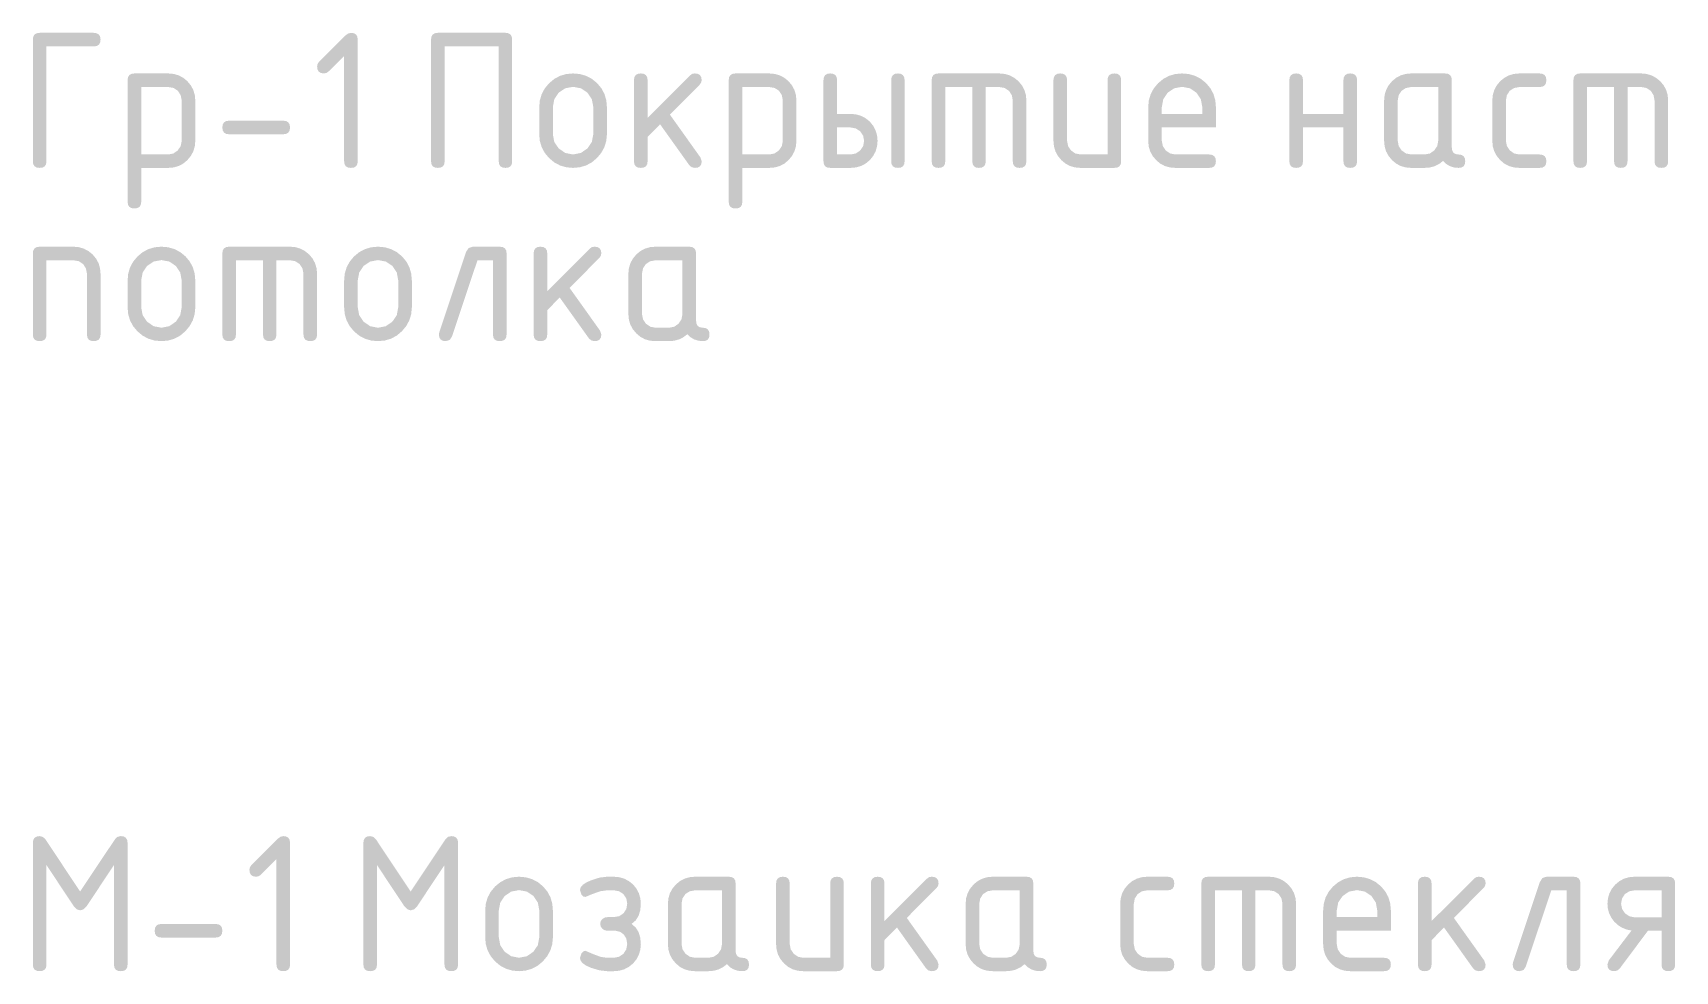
# Model space of a CAD drawing. Header units: millimetres. Extents: x 0 to 1189, y 0 to 841.
# Drawn here: x 1006.08 to 1042.85, y 750.13 to 771.16 of the extents above; entities that cross this region are included whole.
import ezdxf

# ---------------------------------------------------------------- set-up
doc = ezdxf.new("R2010")
doc.units = ezdxf.units.MM

msp = doc.modelspace()

# ---------------------------------------------------------------- hatches: boundary and pattern name
h = msp.add_hatch(color=7)
h.dxf.hatch_style = 2
h.paths.add_polyline_path([(1006.387432, 770.850199), (1006.387432, 768.276575), (1006.377924, 768.210386), (1006.349398, 768.164196), (1006.301856, 768.137126), (1006.235297, 768.128298), (1006.168419, 768.137126), (1006.120713, 768.164196), (1006.092127, 768.210386), (1006.08261, 768.276575), (1006.08261, 771.002886), (1006.092127, 771.069445), (1006.120713, 771.116988), (1006.168419, 771.145513), (1006.235297, 771.155021), (1007.445766, 771.155021), (1007.512644, 771.145513), (1007.56035, 771.116988), (1007.588935, 771.069445), (1007.598452, 771.002886), (1007.588935, 770.936008), (1007.56035, 770.888302), (1007.512644, 770.859716), (1007.445766, 770.850199)])
h = msp.add_hatch(color=7)
h.dxf.hatch_style = 2
h.paths.add_polyline_path([(1013.052999, 770.638533), (1012.705733, 770.291267), (1012.657571, 770.257161), (1012.5999, 770.244965), (1012.533022, 770.254473), (1012.485316, 770.282999), (1012.45673, 770.330541), (1012.447213, 770.3971), (1012.457273, 770.454978), (1012.489657, 770.502934), (1013.082213, 771.096041), (1013.143674, 771.139794), (1013.205134, 771.155021), (1013.271694, 771.145513), (1013.319236, 771.116988), (1013.347761, 771.069445), (1013.35727, 771.002886), (1013.35727, 768.276575), (1013.347761, 768.210386), (1013.319236, 768.164196), (1013.271694, 768.137126), (1013.205134, 768.128298), (1013.138575, 768.137126), (1013.091033, 768.164196), (1013.062507, 768.210386), (1013.052999, 768.276575)])
h = msp.add_hatch(color=7)
h.dxf.hatch_style = 2
h.paths.add_polyline_path([(1015.151245, 771.155021), (1016.666536, 771.155021), (1016.730865, 771.145513), (1016.777261, 771.116988), (1016.805365, 771.069445), (1016.814813, 771.002886), (1016.814813, 768.276575), (1016.805365, 768.210386), (1016.777261, 768.164196), (1016.730865, 768.137126), (1016.666536, 768.128298), (1016.599977, 768.137126), (1016.552435, 768.164196), (1016.523909, 768.210386), (1016.514401, 768.276575), (1016.514401, 770.850199), (1015.303381, 770.850199), (1015.303381, 768.276575), (1015.293872, 768.210386), (1015.265347, 768.164196), (1015.217805, 768.137126), (1015.151245, 768.128298), (1015.084367, 768.137126), (1015.036661, 768.164196), (1015.008076, 768.210386), (1014.998559, 768.276575), (1014.998559, 771.002886), (1015.008076, 771.069445), (1015.036661, 771.116988), (1015.084367, 771.145513)])
h = msp.add_hatch(color=7)
h.paths.add_polyline_path([(1008.204145, 770.096688), (1008.213662, 770.161017), (1008.242247, 770.207413), (1008.289953, 770.235517), (1008.356831, 770.244965), (1009.114201, 770.244965), (1009.236614, 770.23388), (1009.34895, 770.200937), (1009.450847, 770.146599), (1009.541944, 770.071332), (1009.61976, 769.977694), (1009.675407, 769.874548), (1009.708833, 769.761894), (1009.719987, 769.639731), (1009.719987, 768.733533), (1009.708833, 768.61137), (1009.675407, 768.498715), (1009.61976, 768.395569), (1009.541944, 768.301931), (1009.450847, 768.224804), (1009.34895, 768.170673), (1009.236614, 768.138763), (1009.114201, 768.128298), (1008.508967, 768.128298), (1008.508967, 767.366519), (1008.499458, 767.30219), (1008.470933, 767.255793), (1008.423391, 767.22769), (1008.356831, 767.218242), (1008.289953, 767.22769), (1008.242247, 767.255793), (1008.213662, 767.30219), (1008.204145, 767.366519)])
h.paths.add_polyline_path([(1008.508967, 769.940143), (1008.508967, 768.428711), (1009.114201, 768.428711), (1009.22975, 768.451035), (1009.325868, 768.518008), (1009.39284, 768.616262), (1009.415165, 768.733533), (1009.415165, 769.639731), (1009.393392, 769.757002), (1009.330277, 769.855256), (1009.231954, 769.920024), (1009.114201, 769.940143)])
h = msp.add_hatch(color=7)
h.paths.add_polyline_path([(1017.420801, 768.88181), (1017.420801, 769.487044), (1017.4344, 769.63955), (1017.47544, 769.779808), (1017.544281, 769.908181), (1017.641287, 770.02503), (1017.757817, 770.121717), (1017.886026, 770.190395), (1018.026224, 770.231374), (1018.178722, 770.244965), (1018.331219, 770.231434), (1018.471417, 770.190877), (1018.599626, 770.123345), (1018.716157, 770.028889), (1018.813162, 769.912289), (1018.882003, 769.783598), (1018.923043, 769.642091), (1018.936643, 769.487044), (1018.936643, 768.88181), (1018.922363, 768.731853), (1018.879867, 768.592904), (1018.809674, 768.465013), (1018.712298, 768.348233), (1018.597378, 768.251547), (1018.469281, 768.182869), (1018.329298, 768.141889), (1018.178722, 768.128298), (1018.026224, 768.141889), (1017.886026, 768.182869), (1017.757817, 768.251547), (1017.641287, 768.348233), (1017.544281, 768.465013), (1017.47544, 768.592904), (1017.4344, 768.731853)])
h.paths.add_polyline_path([(1018.631821, 768.886219), (1018.631821, 769.491454), (1018.599506, 769.665018), (1018.500631, 769.813363), (1018.353732, 769.912238), (1018.178722, 769.944553), (1018.003711, 769.912238), (1017.856812, 769.813363), (1017.757938, 769.665018), (1017.725623, 769.491454), (1017.725623, 768.886219), (1017.757938, 768.709348), (1017.856812, 768.56431), (1018.003711, 768.463231), (1018.178722, 768.428711), (1018.353732, 768.463231), (1018.500631, 768.56431), (1018.599506, 768.710795)])
h = msp.add_hatch(color=7)
h.dxf.hatch_style = 2
h.paths.add_polyline_path([(1019.847157, 769.250021), (1020.799657, 770.202521), (1020.846166, 770.234905), (1020.90549, 770.244965), (1020.972368, 770.235517), (1021.020074, 770.207413), (1021.04866, 770.161017), (1021.058177, 770.096688), (1021.045912, 770.039017), (1021.011324, 769.990855), (1020.346558, 769.322231), (1021.028411, 768.365321), (1021.058177, 768.276575), (1021.04866, 768.210386), (1021.020074, 768.164196), (1020.972368, 768.137126), (1020.90549, 768.128298), (1020.832592, 768.144077), (1020.778711, 768.191688), (1020.126623, 769.106154), (1019.847157, 768.82283), (1019.847157, 768.276575), (1019.837649, 768.210386), (1019.809123, 768.164196), (1019.761581, 768.137126), (1019.695022, 768.128298), (1019.628144, 768.137126), (1019.580438, 768.164196), (1019.551852, 768.210386), (1019.542335, 768.276575), (1019.542335, 770.096688), (1019.551852, 770.161017), (1019.580438, 770.207413), (1019.628144, 770.235517), (1019.695022, 770.244965), (1019.761581, 770.235517), (1019.809123, 770.207413), (1019.837649, 770.161017), (1019.847157, 770.096688)])
h = msp.add_hatch(color=7)
h.paths.add_polyline_path([(1021.663869, 770.096688), (1021.673386, 770.161017), (1021.701972, 770.207413), (1021.749678, 770.235517), (1021.816556, 770.244965), (1022.573926, 770.244965), (1022.696339, 770.23388), (1022.808675, 770.200937), (1022.910572, 770.146599), (1023.001669, 770.071332), (1023.079485, 769.977694), (1023.135132, 769.874548), (1023.168558, 769.761894), (1023.179711, 769.639731), (1023.179711, 768.733533), (1023.168558, 768.61137), (1023.135132, 768.498715), (1023.079485, 768.395569), (1023.001669, 768.301931), (1022.910572, 768.224804), (1022.808675, 768.170673), (1022.696339, 768.138763), (1022.573926, 768.128298), (1021.968691, 768.128298), (1021.968691, 767.366519), (1021.959183, 767.30219), (1021.930658, 767.255793), (1021.883115, 767.22769), (1021.816556, 767.218242), (1021.749678, 767.22769), (1021.701972, 767.255793), (1021.673386, 767.30219), (1021.663869, 767.366519)])
h.paths.add_polyline_path([(1021.968691, 769.940143), (1021.968691, 768.428711), (1022.573926, 768.428711), (1022.689474, 768.451035), (1022.785592, 768.518008), (1022.852565, 768.616262), (1022.874889, 768.733533), (1022.874889, 769.639731), (1022.853116, 769.757002), (1022.790002, 769.855256), (1022.691679, 769.920024), (1022.573926, 769.940143)])
h = msp.add_hatch(color=7)
h.paths.add_polyline_path([(1024.996424, 768.733533), (1024.985339, 768.61137), (1024.952395, 768.498715), (1024.898058, 768.395569), (1024.822791, 768.301931), (1024.729153, 768.224804), (1024.626007, 768.170673), (1024.513352, 768.138763), (1024.391189, 768.128298), (1023.93809, 768.128298), (1023.871212, 768.137126), (1023.823506, 768.164196), (1023.794921, 768.210386), (1023.785404, 768.276575), (1023.785404, 770.096688), (1023.794921, 770.161017), (1023.823506, 770.207413), (1023.871212, 770.235517), (1023.93809, 770.244965), (1024.00465, 770.235517), (1024.052192, 770.207413), (1024.080717, 770.161017), (1024.090226, 770.096688), (1024.090226, 769.338767), (1024.391189, 769.338767), (1024.513352, 769.327769), (1024.626007, 769.295014), (1024.729153, 769.240866), (1024.822791, 769.165685), (1024.898058, 769.071962), (1024.952395, 768.968626), (1024.985339, 768.855782)])
h.paths.add_polyline_path([(1024.69546, 768.733533), (1024.673412, 768.851079), (1024.606715, 768.949609), (1024.50846, 769.012723), (1024.391189, 769.034496), (1024.090226, 769.034496), (1024.090226, 768.428711), (1024.391189, 768.428711), (1024.50846, 768.451035), (1024.606715, 768.518008), (1024.673412, 768.616262)])
h.paths.add_polyline_path([(1025.301246, 770.096688), (1025.310754, 770.161017), (1025.33928, 770.207413), (1025.386822, 770.235517), (1025.453381, 770.244965), (1025.51771, 770.235517), (1025.564107, 770.207413), (1025.59221, 770.161017), (1025.601658, 770.096688), (1025.601658, 768.276575), (1025.59221, 768.210386), (1025.564107, 768.164196), (1025.51771, 768.137126), (1025.453381, 768.128298), (1025.386822, 768.137126), (1025.33928, 768.164196), (1025.310754, 768.210386), (1025.301246, 768.276575)])
h = msp.add_hatch(color=7)
h.dxf.hatch_style = 2
h.paths.add_polyline_path([(1026.360332, 770.244965), (1027.723488, 770.244965), (1027.844962, 770.23388), (1027.956101, 770.200937), (1028.057731, 770.146599), (1028.15068, 770.071332), (1028.228496, 769.977694), (1028.284143, 769.874548), (1028.317569, 769.761894), (1028.328722, 769.639731), (1028.328722, 768.276575), (1028.319205, 768.210386), (1028.290619, 768.164196), (1028.242913, 768.137126), (1028.176035, 768.128298), (1028.109476, 768.137126), (1028.061934, 768.164196), (1028.033408, 768.210386), (1028.0239, 768.276575), (1028.0239, 769.639731), (1028.002127, 769.757002), (1027.939013, 769.855256), (1027.840759, 769.920024), (1027.723488, 769.940143), (1027.418666, 769.940143), (1027.418666, 768.276575), (1027.409149, 768.210386), (1027.380563, 768.164196), (1027.332857, 768.137126), (1027.265979, 768.128298), (1027.201883, 768.137126), (1027.15546, 768.164196), (1027.127228, 768.210386), (1027.117702, 768.276575), (1027.117702, 769.940143), (1026.512468, 769.940143), (1026.512468, 768.276575), (1026.502959, 768.210386), (1026.474434, 768.164196), (1026.426892, 768.137126), (1026.360332, 768.128298), (1026.293454, 768.137126), (1026.245748, 768.164196), (1026.217163, 768.210386), (1026.207646, 768.276575), (1026.207646, 770.096688), (1026.217163, 770.161017), (1026.245748, 770.207413), (1026.293454, 770.235517)])
h = msp.add_hatch(color=7)
h.dxf.hatch_style = 2
h.paths.add_polyline_path([(1030.450673, 770.096688), (1030.450673, 768.276575), (1030.441155, 768.210386), (1030.41257, 768.164196), (1030.364864, 768.137126), (1030.297986, 768.128298), (1029.540616, 768.128298), (1029.418203, 768.138763), (1029.305867, 768.170673), (1029.20397, 768.224804), (1029.112873, 768.301931), (1029.035057, 768.394949), (1028.97941, 768.497061), (1028.945984, 768.609509), (1028.934831, 768.733533), (1028.934831, 770.096688), (1028.944348, 770.161017), (1028.972933, 770.207413), (1029.020639, 770.235517), (1029.087517, 770.244965), (1029.154076, 770.235517), (1029.201619, 770.207413), (1029.230144, 770.161017), (1029.239653, 770.096688), (1029.239653, 768.733533), (1029.261977, 768.617915), (1029.328949, 768.518008), (1029.426721, 768.451035), (1029.540616, 768.428711), (1030.145851, 768.428711), (1030.145851, 770.096688), (1030.155359, 770.161017), (1030.183884, 770.207413), (1030.231427, 770.235517), (1030.297986, 770.244965), (1030.364864, 770.235517), (1030.41257, 770.207413), (1030.441155, 770.161017)])
h = msp.add_hatch(color=7)
h.paths.add_polyline_path([(1031.814286, 769.944553), (1031.639275, 769.912238), (1031.492376, 769.813363), (1031.393502, 769.666465), (1031.361187, 769.491454), (1031.361187, 769.338767), (1032.267385, 769.338767), (1032.267385, 769.491454), (1032.23507, 769.666465), (1032.136196, 769.813363), (1031.989297, 769.912238)])
h.paths.add_polyline_path([(1031.361187, 769.034496), (1031.361187, 768.733533), (1031.383511, 768.617915), (1031.450484, 768.518008), (1031.548256, 768.451035), (1031.662151, 768.428711), (1032.41952, 768.428711), (1032.486398, 768.419202), (1032.534104, 768.390677), (1032.56269, 768.343134), (1032.572207, 768.276575), (1032.56269, 768.210386), (1032.534104, 768.164196), (1032.486398, 768.137126), (1032.41952, 768.128298), (1031.662151, 768.128298), (1031.539738, 768.138763), (1031.427402, 768.170673), (1031.325504, 768.224804), (1031.234407, 768.301931), (1031.156591, 768.394949), (1031.100944, 768.497061), (1031.067518, 768.609509), (1031.056365, 768.733533), (1031.056365, 769.487044), (1031.069964, 769.63955), (1031.111004, 769.779808), (1031.179846, 769.908181), (1031.276851, 770.02503), (1031.393381, 770.121717), (1031.521591, 770.190395), (1031.661789, 770.231374), (1031.814286, 770.244965), (1031.966783, 770.231434), (1032.106981, 770.190877), (1032.23519, 770.123345), (1032.351721, 770.028889), (1032.448726, 769.912358), (1032.517568, 769.784149), (1032.558607, 769.643951), (1032.572207, 769.491454), (1032.572207, 769.034496)])
h = msp.add_hatch(color=7)
h.dxf.hatch_style = 2
h.paths.add_polyline_path([(1034.521803, 769.034496), (1034.521803, 768.276575), (1034.512295, 768.210386), (1034.483769, 768.164196), (1034.436227, 768.137126), (1034.369668, 768.128298), (1034.30279, 768.137126), (1034.255084, 768.164196), (1034.226498, 768.210386), (1034.216981, 768.276575), (1034.216981, 770.096688), (1034.226498, 770.161017), (1034.255084, 770.207413), (1034.30279, 770.235517), (1034.369668, 770.244965), (1034.436227, 770.235517), (1034.483769, 770.207413), (1034.512295, 770.161017), (1034.521803, 770.096688), (1034.521803, 769.338767), (1035.428001, 769.338767), (1035.428001, 770.096688), (1035.437509, 770.161017), (1035.466035, 770.207413), (1035.513577, 770.235517), (1035.580136, 770.244965), (1035.647014, 770.235517), (1035.69472, 770.207413), (1035.723306, 770.161017), (1035.732823, 770.096688), (1035.732823, 768.276575), (1035.723306, 768.210386), (1035.69472, 768.164196), (1035.647014, 768.137126), (1035.580136, 768.128298), (1035.513577, 768.137126), (1035.466035, 768.164196), (1035.437509, 768.210386), (1035.428001, 768.276575), (1035.428001, 769.034496)])
h = msp.add_hatch(color=7)
h.paths.add_polyline_path([(1037.549535, 769.940143), (1036.944301, 769.940143), (1036.826548, 769.91837), (1036.728225, 769.855256), (1036.66511, 769.757002), (1036.643337, 769.639731), (1036.643337, 768.733533), (1036.665662, 768.617915), (1036.732634, 768.518008), (1036.830406, 768.451035), (1036.944301, 768.428711), (1037.248572, 768.428711), (1037.36412, 768.451035), (1037.460238, 768.518008), (1037.527211, 768.616262), (1037.549535, 768.733533)])
h.paths.add_polyline_path([(1038.15477, 768.276575), (1038.145322, 768.210386), (1038.117218, 768.164196), (1038.070821, 768.137126), (1038.006493, 768.128298), (1037.904096, 768.137876), (1037.812396, 768.166883), (1037.730928, 768.215735), (1037.659227, 768.284843), (1037.56956, 768.215735), (1037.471469, 768.166883), (1037.364594, 768.137876), (1037.248572, 768.128298), (1036.944301, 768.128298), (1036.821888, 768.138763), (1036.709552, 768.170673), (1036.607655, 768.224804), (1036.516558, 768.301931), (1036.438742, 768.394949), (1036.383095, 768.497061), (1036.349669, 768.609509), (1036.338515, 768.733533), (1036.338515, 769.639731), (1036.349669, 769.761894), (1036.383095, 769.874548), (1036.438742, 769.977694), (1036.516558, 770.071332), (1036.607655, 770.146599), (1036.709552, 770.200937), (1036.821888, 770.23388), (1036.944301, 770.244965), (1037.701671, 770.244965), (1037.768549, 770.235517), (1037.816255, 770.207413), (1037.84484, 770.161017), (1037.854357, 770.096688), (1037.854357, 768.581397), (1037.863866, 768.514519), (1037.892391, 768.466813), (1037.939934, 768.438228), (1038.006493, 768.428711), (1038.070821, 768.419202), (1038.117218, 768.390677), (1038.145322, 768.343134)])
h = msp.add_hatch(color=7)
h.dxf.hatch_style = 2
h.paths.add_polyline_path([(1039.065579, 769.639731), (1039.065579, 768.733533), (1039.087904, 768.617915), (1039.154876, 768.518008), (1039.252648, 768.451035), (1039.366543, 768.428711), (1039.819091, 768.428711), (1039.885969, 768.419202), (1039.933675, 768.390677), (1039.96226, 768.343134), (1039.971777, 768.276575), (1039.96226, 768.210386), (1039.933675, 768.164196), (1039.885969, 768.137126), (1039.819091, 768.128298), (1039.366543, 768.128298), (1039.24413, 768.138763), (1039.131794, 768.170673), (1039.029897, 768.224804), (1038.9388, 768.301931), (1038.860984, 768.394949), (1038.805337, 768.497061), (1038.771911, 768.609509), (1038.760757, 768.733533), (1038.760757, 769.639731), (1038.771911, 769.761894), (1038.805337, 769.874548), (1038.860984, 769.977694), (1038.9388, 770.071332), (1039.029897, 770.146599), (1039.131794, 770.200937), (1039.24413, 770.23388), (1039.366543, 770.244965), (1039.819091, 770.244965), (1039.885969, 770.235457), (1039.933675, 770.206931), (1039.96226, 770.159389), (1039.971777, 770.09283), (1039.96226, 770.025952), (1039.933675, 769.978246), (1039.885969, 769.94966), (1039.819091, 769.940143), (1039.366543, 769.940143), (1039.24879, 769.91837), (1039.150467, 769.855256), (1039.087352, 769.757002)])
h = msp.add_hatch(color=7)
h.dxf.hatch_style = 2
h.paths.add_polyline_path([(1040.730035, 770.244965), (1042.093191, 770.244965), (1042.214665, 770.23388), (1042.325804, 770.200937), (1042.427434, 770.146599), (1042.520383, 770.071332), (1042.598199, 769.977694), (1042.653846, 769.874548), (1042.687272, 769.761894), (1042.698425, 769.639731), (1042.698425, 768.276575), (1042.688908, 768.210386), (1042.660322, 768.164196), (1042.612616, 768.137126), (1042.545739, 768.128298), (1042.479179, 768.137126), (1042.431637, 768.164196), (1042.403112, 768.210386), (1042.393603, 768.276575), (1042.393603, 769.639731), (1042.37183, 769.757002), (1042.308716, 769.855256), (1042.210462, 769.920024), (1042.093191, 769.940143), (1041.788369, 769.940143), (1041.788369, 768.276575), (1041.778852, 768.210386), (1041.750266, 768.164196), (1041.70256, 768.137126), (1041.635682, 768.128298), (1041.571586, 768.137126), (1041.525163, 768.164196), (1041.496931, 768.210386), (1041.487405, 768.276575), (1041.487405, 769.940143), (1040.882171, 769.940143), (1040.882171, 768.276575), (1040.872662, 768.210386), (1040.844137, 768.164196), (1040.796595, 768.137126), (1040.730035, 768.128298), (1040.663157, 768.137126), (1040.615452, 768.164196), (1040.586866, 768.210386), (1040.577349, 768.276575), (1040.577349, 770.096688), (1040.586866, 770.161017), (1040.615452, 770.207413), (1040.663157, 770.235517)])
h = msp.add_hatch(color=7)
h.dxf.hatch_style = 2
h.paths.add_polyline_path([(1011.688834, 768.88181), (1010.478366, 768.88181), (1010.411488, 768.891327), (1010.363782, 768.919912), (1010.335196, 768.967618), (1010.325679, 769.034496), (1010.335196, 769.101055), (1010.363782, 769.148598), (1010.411488, 769.177123), (1010.478366, 769.186632), (1011.688834, 769.186632), (1011.755712, 769.177123), (1011.803418, 769.148598), (1011.832004, 769.101055), (1011.841521, 769.034496), (1011.832004, 768.967618), (1011.803418, 768.919912), (1011.755712, 768.891327)])
h = msp.add_hatch(color=7)
h.dxf.hatch_style = 2
h.paths.add_polyline_path([(1006.08261, 764.394247), (1006.08261, 766.21436), (1006.092127, 766.278689), (1006.120713, 766.325086), (1006.168419, 766.353189), (1006.235297, 766.362637), (1006.992667, 766.362637), (1007.112599, 766.351553), (1007.224108, 766.318609), (1007.326832, 766.264271), (1007.42041, 766.189004), (1007.498226, 766.095367), (1007.553873, 765.99222), (1007.587299, 765.879566), (1007.598452, 765.757403), (1007.598452, 764.394247), (1007.588935, 764.328059), (1007.56035, 764.281868), (1007.512644, 764.254799), (1007.445766, 764.24597), (1007.379206, 764.254799), (1007.331664, 764.281868), (1007.303139, 764.328059), (1007.29363, 764.394247), (1007.29363, 765.757403), (1007.271857, 765.874674), (1007.208743, 765.972928), (1007.11042, 766.037696), (1006.992667, 766.057815), (1006.387432, 766.057815), (1006.387432, 764.394247), (1006.377924, 764.328059), (1006.349398, 764.281868), (1006.301856, 764.254799), (1006.235297, 764.24597), (1006.168419, 764.254799), (1006.120713, 764.281868), (1006.092127, 764.328059)])
h = msp.add_hatch(color=7)
h.paths.add_polyline_path([(1008.204096, 764.999482), (1008.204096, 765.604716), (1008.217696, 765.757222), (1008.258736, 765.89748), (1008.327577, 766.025853), (1008.424583, 766.142702), (1008.541113, 766.239389), (1008.669322, 766.308067), (1008.80952, 766.349046), (1008.962017, 766.362637), (1009.114515, 766.349107), (1009.254713, 766.308549), (1009.382922, 766.241017), (1009.499452, 766.146561), (1009.596458, 766.029962), (1009.665299, 765.90127), (1009.706339, 765.759763), (1009.719938, 765.604716), (1009.719938, 764.999482), (1009.705659, 764.849525), (1009.663163, 764.710576), (1009.592969, 764.582686), (1009.495594, 764.465905), (1009.380674, 764.369219), (1009.252577, 764.300541), (1009.112594, 764.259561), (1008.962017, 764.24597), (1008.80952, 764.259561), (1008.669322, 764.300541), (1008.541113, 764.369219), (1008.424583, 764.465905), (1008.327577, 764.582686), (1008.258736, 764.710576), (1008.217696, 764.849525)])
h.paths.add_polyline_path([(1009.415116, 765.003892), (1009.415116, 765.609126), (1009.382801, 765.78269), (1009.283927, 765.931036), (1009.137028, 766.02991), (1008.962017, 766.062225), (1008.787007, 766.02991), (1008.640108, 765.931036), (1008.541233, 765.78269), (1008.508918, 765.609126), (1008.508918, 765.003892), (1008.541233, 764.82702), (1008.640108, 764.681982), (1008.787007, 764.580903), (1008.962017, 764.546383), (1009.137028, 764.580903), (1009.283927, 764.681982), (1009.382801, 764.828467)])
h = msp.add_hatch(color=7)
h.dxf.hatch_style = 2
h.paths.add_polyline_path([(1010.478269, 766.362637), (1011.841425, 766.362637), (1011.962899, 766.351553), (1012.074037, 766.318609), (1012.175668, 766.264271), (1012.268616, 766.189004), (1012.346433, 766.095367), (1012.402079, 765.99222), (1012.435505, 765.879566), (1012.446659, 765.757403), (1012.446659, 764.394247), (1012.437142, 764.328059), (1012.408556, 764.281868), (1012.36085, 764.254799), (1012.293972, 764.24597), (1012.227413, 764.254799), (1012.179871, 764.281868), (1012.151345, 764.328059), (1012.141837, 764.394247), (1012.141837, 765.757403), (1012.120064, 765.874674), (1012.05695, 765.972928), (1011.958696, 766.037696), (1011.841425, 766.057815), (1011.536603, 766.057815), (1011.536603, 764.394247), (1011.527085, 764.328059), (1011.4985, 764.281868), (1011.450794, 764.254799), (1011.383916, 764.24597), (1011.31982, 764.254799), (1011.273397, 764.281868), (1011.245165, 764.328059), (1011.235639, 764.394247), (1011.235639, 766.057815), (1010.630405, 766.057815), (1010.630405, 764.394247), (1010.620896, 764.328059), (1010.592371, 764.281868), (1010.544828, 764.254799), (1010.478269, 764.24597), (1010.411391, 764.254799), (1010.363685, 764.281868), (1010.3351, 764.328059), (1010.325583, 764.394247), (1010.325583, 766.21436), (1010.3351, 766.278689), (1010.363685, 766.325086), (1010.411391, 766.353189)])
h = msp.add_hatch(color=7)
h.paths.add_polyline_path([(1013.052719, 764.999482), (1013.052719, 765.604716), (1013.066319, 765.757222), (1013.107358, 765.89748), (1013.1762, 766.025853), (1013.273205, 766.142702), (1013.389736, 766.239389), (1013.517945, 766.308067), (1013.658143, 766.349046), (1013.81064, 766.362637), (1013.963137, 766.349107), (1014.103335, 766.308549), (1014.231545, 766.241017), (1014.348075, 766.146561), (1014.44508, 766.029962), (1014.513922, 765.90127), (1014.554962, 765.759763), (1014.568561, 765.604716), (1014.568561, 764.999482), (1014.554281, 764.849525), (1014.511786, 764.710576), (1014.441592, 764.582686), (1014.344217, 764.465905), (1014.229297, 764.369219), (1014.1012, 764.300541), (1013.961217, 764.259561), (1013.81064, 764.24597), (1013.658143, 764.259561), (1013.517945, 764.300541), (1013.389736, 764.369219), (1013.273205, 764.465905), (1013.1762, 764.582686), (1013.107358, 764.710576), (1013.066319, 764.849525)])
h.paths.add_polyline_path([(1014.263739, 765.003892), (1014.263739, 765.609126), (1014.231424, 765.78269), (1014.13255, 765.931036), (1013.985651, 766.02991), (1013.81064, 766.062225), (1013.635629, 766.02991), (1013.48873, 765.931036), (1013.389856, 765.78269), (1013.357541, 765.609126), (1013.357541, 765.003892), (1013.389856, 764.82702), (1013.48873, 764.681982), (1013.635629, 764.580903), (1013.81064, 764.546383), (1013.985651, 764.580903), (1014.13255, 764.681982), (1014.231424, 764.828467)])
h = msp.add_hatch(color=7)
h.dxf.hatch_style = 2
h.paths.add_polyline_path([(1015.932126, 766.362637), (1016.537361, 766.362637), (1016.604239, 766.353189), (1016.651945, 766.325086), (1016.68053, 766.278689), (1016.690047, 766.21436), (1016.690047, 764.394247), (1016.68053, 764.328059), (1016.651945, 764.281868), (1016.604239, 764.254799), (1016.537361, 764.24597), (1016.470801, 764.254799), (1016.423259, 764.281868), (1016.394734, 764.328059), (1016.385225, 764.394247), (1016.385225, 766.057815), (1016.03796, 766.057815), (1015.466349, 764.347394), (1015.415638, 764.271257), (1015.326892, 764.24597), (1015.260014, 764.255479), (1015.212308, 764.284004), (1015.183722, 764.331547), (1015.174205, 764.398106), (1015.183025, 764.444959), (1015.779991, 766.239716), (1015.839936, 766.333009)])
h = msp.add_hatch(color=7)
h.dxf.hatch_style = 2
h.paths.add_polyline_path([(1017.600513, 765.367694), (1018.553013, 766.320194), (1018.599522, 766.352577), (1018.658847, 766.362637), (1018.725725, 766.353189), (1018.773431, 766.325086), (1018.802016, 766.278689), (1018.811533, 766.21436), (1018.799269, 766.156689), (1018.76468, 766.108527), (1018.099915, 765.439903), (1018.781768, 764.482993), (1018.811533, 764.394247), (1018.802016, 764.328059), (1018.773431, 764.281868), (1018.725725, 764.254799), (1018.658847, 764.24597), (1018.585949, 764.261749), (1018.532067, 764.30936), (1017.87998, 765.223826), (1017.600513, 764.940502), (1017.600513, 764.394247), (1017.591005, 764.328059), (1017.56248, 764.281868), (1017.514937, 764.254799), (1017.448378, 764.24597), (1017.3815, 764.254799), (1017.333794, 764.281868), (1017.305209, 764.328059), (1017.295691, 764.394247), (1017.295691, 766.21436), (1017.305209, 766.278689), (1017.333794, 766.325086), (1017.3815, 766.353189), (1017.448378, 766.362637), (1017.514937, 766.353189), (1017.56248, 766.325086), (1017.591005, 766.278689), (1017.600513, 766.21436)])
h = msp.add_hatch(color=7)
h.paths.add_polyline_path([(1020.628198, 766.057815), (1020.022963, 766.057815), (1019.90521, 766.036042), (1019.806887, 765.972928), (1019.743773, 765.874674), (1019.722, 765.757403), (1019.722, 764.851205), (1019.744324, 764.735587), (1019.811297, 764.63568), (1019.909068, 764.568707), (1020.022963, 764.546383), (1020.327234, 764.546383), (1020.442783, 764.568707), (1020.538901, 764.63568), (1020.605873, 764.733934), (1020.628198, 764.851205)])
h.paths.add_polyline_path([(1021.233432, 764.394247), (1021.223984, 764.328059), (1021.19588, 764.281868), (1021.149484, 764.254799), (1021.085155, 764.24597), (1020.982758, 764.255548), (1020.891058, 764.284556), (1020.80959, 764.333407), (1020.737889, 764.402516), (1020.648222, 764.333407), (1020.550132, 764.284556), (1020.443256, 764.255548), (1020.327234, 764.24597), (1020.022963, 764.24597), (1019.90055, 764.256435), (1019.788214, 764.288345), (1019.686317, 764.342476), (1019.59522, 764.419603), (1019.517404, 764.512621), (1019.461757, 764.614734), (1019.428331, 764.727181), (1019.417178, 764.851205), (1019.417178, 765.757403), (1019.428331, 765.879566), (1019.461757, 765.99222), (1019.517404, 766.095367), (1019.59522, 766.189004), (1019.686317, 766.264271), (1019.788214, 766.318609), (1019.90055, 766.351553), (1020.022963, 766.362637), (1020.780333, 766.362637), (1020.847211, 766.353189), (1020.894917, 766.325086), (1020.923503, 766.278689), (1020.93302, 766.21436), (1020.93302, 764.699069), (1020.942528, 764.632192), (1020.971053, 764.584486), (1021.018596, 764.5559), (1021.085155, 764.546383), (1021.149484, 764.536874), (1021.19588, 764.508349), (1021.223984, 764.460807)])
h = msp.add_hatch(color=7)
h.dxf.hatch_style = 2
h.paths.add_polyline_path([(1008.051, 753.154849), (1008.117878, 753.145341), (1008.165584, 753.116815), (1008.19417, 753.069273), (1008.203687, 753.002714), (1008.203687, 750.276403), (1008.19417, 750.210214), (1008.165584, 750.164024), (1008.117878, 750.136954), (1008.051, 750.128126), (1007.984441, 750.136954), (1007.936898, 750.164024), (1007.908373, 750.210214), (1007.898865, 750.276403), (1007.898865, 752.507171), (1007.284811, 751.580027), (1007.217838, 751.513537), (1007.140944, 751.491282), (1007.068114, 751.513537), (1007.001486, 751.580027), (1006.387432, 752.507171), (1006.387432, 750.276403), (1006.377924, 750.210214), (1006.349398, 750.164024), (1006.301856, 750.136954), (1006.235297, 750.128126), (1006.168419, 750.136954), (1006.120713, 750.164024), (1006.092127, 750.210214), (1006.08261, 750.276403), (1006.08261, 753.002714), (1006.092127, 753.069273), (1006.120713, 753.116815), (1006.168419, 753.145341), (1006.235297, 753.154849), (1006.308746, 753.135832), (1006.366486, 753.078782), (1007.140944, 751.914615), (1007.924221, 753.08705), (1007.978309, 753.138519)])
h = msp.add_hatch(color=7)
h.dxf.hatch_style = 2
h.paths.add_polyline_path([(1011.537703, 752.638361), (1011.190438, 752.291095), (1011.142275, 752.256988), (1011.084604, 752.244793), (1011.017726, 752.254301), (1010.970021, 752.282827), (1010.941435, 752.330369), (1010.931918, 752.396928), (1010.941977, 752.454806), (1010.974361, 752.502762), (1011.566918, 753.095869), (1011.628378, 753.139622), (1011.689839, 753.154849), (1011.756398, 753.145341), (1011.80394, 753.116815), (1011.832466, 753.069273), (1011.841974, 753.002714), (1011.841974, 750.276403), (1011.832466, 750.210214), (1011.80394, 750.164024), (1011.756398, 750.136954), (1011.689839, 750.128126), (1011.62328, 750.136954), (1011.575737, 750.164024), (1011.547212, 750.210214), (1011.537703, 750.276403)])
h = msp.add_hatch(color=7)
h.dxf.hatch_style = 2
h.paths.add_polyline_path([(1015.45187, 753.154849), (1015.518748, 753.145341), (1015.566454, 753.116815), (1015.59504, 753.069273), (1015.604557, 753.002714), (1015.604557, 750.276403), (1015.59504, 750.210214), (1015.566454, 750.164024), (1015.518748, 750.136954), (1015.45187, 750.128126), (1015.385311, 750.136954), (1015.337769, 750.164024), (1015.309243, 750.210214), (1015.299735, 750.276403), (1015.299735, 752.507171), (1014.685681, 751.580027), (1014.618709, 751.513537), (1014.541814, 751.491282), (1014.468985, 751.513537), (1014.402357, 751.580027), (1013.788303, 752.507171), (1013.788303, 750.276403), (1013.778794, 750.210214), (1013.750269, 750.164024), (1013.702727, 750.136954), (1013.636167, 750.128126), (1013.569289, 750.136954), (1013.521583, 750.164024), (1013.492998, 750.210214), (1013.483481, 750.276403), (1013.483481, 753.002714), (1013.492998, 753.069273), (1013.521583, 753.116815), (1013.569289, 753.145341), (1013.636167, 753.154849), (1013.709617, 753.135832), (1013.767357, 753.078782), (1014.541814, 751.914615), (1015.325091, 753.08705), (1015.379179, 753.138519)])
h = msp.add_hatch(color=7)
h.paths.add_polyline_path([(1016.21096, 750.881637), (1016.21096, 751.486872), (1016.224559, 751.639378), (1016.265599, 751.779636), (1016.334441, 751.908009), (1016.431446, 752.024858), (1016.547976, 752.121545), (1016.676185, 752.190223), (1016.816384, 752.231202), (1016.968881, 752.244793), (1017.121378, 752.231262), (1017.261576, 752.190705), (1017.389785, 752.123172), (1017.506316, 752.028716), (1017.603321, 751.912117), (1017.672162, 751.783426), (1017.713202, 751.641918), (1017.726802, 751.486872), (1017.726802, 750.881637), (1017.712522, 750.731681), (1017.670027, 750.592732), (1017.599833, 750.464841), (1017.502457, 750.348061), (1017.387537, 750.251374), (1017.25944, 750.182696), (1017.119457, 750.141717), (1016.968881, 750.128126), (1016.816384, 750.141717), (1016.676185, 750.182696), (1016.547976, 750.251374), (1016.431446, 750.348061), (1016.334441, 750.464841), (1016.265599, 750.592732), (1016.224559, 750.731681)])
h.paths.add_polyline_path([(1017.42198, 750.886047), (1017.42198, 751.491282), (1017.389665, 751.664845), (1017.29079, 751.813191), (1017.143892, 751.912065), (1016.968881, 751.94438), (1016.79387, 751.912065), (1016.646971, 751.813191), (1016.548097, 751.664845), (1016.515782, 751.491282), (1016.515782, 750.886047), (1016.548097, 750.709176), (1016.646971, 750.564137), (1016.79387, 750.463058), (1016.968881, 750.428538), (1017.143892, 750.463058), (1017.29079, 750.564137), (1017.389665, 750.710623)])
h = msp.add_hatch(color=7)
h.dxf.hatch_style = 2
h.paths.add_polyline_path([(1019.391122, 750.733361), (1019.371553, 750.859313), (1019.310644, 750.953847), (1019.234714, 751.008141), (1019.133153, 751.034324), (1018.938574, 751.034324), (1018.875942, 751.049414), (1018.83274, 751.080626), (1018.798152, 751.128789), (1018.785887, 751.186459), (1018.798152, 751.247782), (1018.83274, 751.296703), (1018.892134, 751.330809), (1018.980466, 751.343005), (1019.027319, 751.343005), (1019.078031, 751.338595), (1019.211908, 751.360919), (1019.310644, 751.427892), (1019.371553, 751.522563), (1019.391122, 751.639558), (1019.371071, 751.756829), (1019.306786, 751.855084), (1019.208256, 751.919851), (1019.090709, 751.939971), (1018.938574, 751.939971), (1018.798221, 751.920954), (1018.629342, 751.863903), (1018.548443, 751.830623), (1018.490642, 751.806852), (1018.456717, 751.79259), (1018.405549, 751.800858), (1018.366964, 751.842406), (1018.332788, 751.948239), (1018.348627, 752.007038), (1018.395833, 752.062685), (1018.473942, 752.115128), (1018.582489, 752.164315), (1018.77314, 752.225225), (1018.938574, 752.244793), (1019.090709, 752.244793), (1019.212872, 752.233708), (1019.325527, 752.200764), (1019.428673, 752.146427), (1019.522311, 752.07116), (1019.59781, 751.977522), (1019.652122, 751.874376), (1019.684936, 751.761722), (1019.695944, 751.639558), (1019.683171, 751.491945), (1019.644612, 751.366914), (1019.579904, 751.26493), (1019.488687, 751.186459), (1019.579904, 751.107989), (1019.644612, 751.006005), (1019.683171, 750.880974), (1019.695944, 750.733361), (1019.684936, 750.611197), (1019.652122, 750.498543), (1019.59781, 750.395397), (1019.522311, 750.301759), (1019.428673, 750.224632), (1019.325527, 750.170501), (1019.212872, 750.138591), (1019.090709, 750.128126), (1018.938574, 750.128126), (1018.769557, 750.147143), (1018.57863, 750.204194), (1018.470454, 750.25345), (1018.393697, 750.306375), (1018.347947, 750.363331), (1018.332788, 750.42468), (1018.366964, 750.530513), (1018.406031, 750.570408), (1018.451299, 750.585084), (1018.465002, 750.580329), (1018.499738, 750.566067), (1018.555867, 750.542296), (1018.633752, 750.509016), (1018.798772, 750.448107), (1018.938574, 750.428538), (1019.090709, 750.428538), (1019.208256, 750.450863), (1019.306786, 750.517835), (1019.369624, 750.616089)])
h = msp.add_hatch(color=7)
h.paths.add_polyline_path([(1021.513165, 751.939971), (1020.907931, 751.939971), (1020.790177, 751.918198), (1020.691854, 751.855084), (1020.62874, 751.756829), (1020.606967, 751.639558), (1020.606967, 750.733361), (1020.629292, 750.617743), (1020.696264, 750.517835), (1020.794036, 750.450863), (1020.907931, 750.428538), (1021.212202, 750.428538), (1021.32775, 750.450863), (1021.423868, 750.517835), (1021.490841, 750.616089), (1021.513165, 750.733361)])
h.paths.add_polyline_path([(1022.1184, 750.276403), (1022.108951, 750.210214), (1022.080848, 750.164024), (1022.034451, 750.136954), (1021.970123, 750.128126), (1021.867726, 750.137704), (1021.776026, 750.166711), (1021.694558, 750.215563), (1021.622857, 750.284671), (1021.53319, 750.215563), (1021.435099, 750.166711), (1021.328224, 750.137704), (1021.212202, 750.128126), (1020.907931, 750.128126), (1020.785518, 750.138591), (1020.673182, 750.170501), (1020.571285, 750.224632), (1020.480188, 750.301759), (1020.402372, 750.394777), (1020.346725, 750.496889), (1020.313299, 750.609337), (1020.302145, 750.733361), (1020.302145, 751.639558), (1020.313299, 751.761722), (1020.346725, 751.874376), (1020.402372, 751.977522), (1020.480188, 752.07116), (1020.571285, 752.146427), (1020.673182, 752.200764), (1020.785518, 752.233708), (1020.907931, 752.244793), (1021.665301, 752.244793), (1021.732179, 752.235345), (1021.779885, 752.207241), (1021.80847, 752.160844), (1021.817987, 752.096516), (1021.817987, 750.581225), (1021.827496, 750.514347), (1021.856021, 750.466641), (1021.903563, 750.438056), (1021.970123, 750.428538), (1022.034451, 750.41903), (1022.080848, 750.390505), (1022.108951, 750.342962)])
h = msp.add_hatch(color=7)
h.dxf.hatch_style = 2
h.paths.add_polyline_path([(1024.240523, 752.096516), (1024.240523, 750.276403), (1024.231006, 750.210214), (1024.202421, 750.164024), (1024.154715, 750.136954), (1024.087837, 750.128126), (1023.330467, 750.128126), (1023.208054, 750.138591), (1023.095718, 750.170501), (1022.993821, 750.224632), (1022.902724, 750.301759), (1022.824908, 750.394777), (1022.769261, 750.496889), (1022.735835, 750.609337), (1022.724681, 750.733361), (1022.724681, 752.096516), (1022.734198, 752.160844), (1022.762784, 752.207241), (1022.81049, 752.235345), (1022.877368, 752.244793), (1022.943927, 752.235345), (1022.99147, 752.207241), (1023.019995, 752.160844), (1023.029503, 752.096516), (1023.029503, 750.733361), (1023.051828, 750.617743), (1023.1188, 750.517835), (1023.216572, 750.450863), (1023.330467, 750.428538), (1023.935701, 750.428538), (1023.935701, 752.096516), (1023.94521, 752.160844), (1023.973735, 752.207241), (1024.021277, 752.235345), (1024.087837, 752.244793), (1024.154715, 752.235345), (1024.202421, 752.207241), (1024.231006, 752.160844)])
h = msp.add_hatch(color=7)
h.dxf.hatch_style = 2
h.paths.add_polyline_path([(1025.151332, 751.249849), (1026.103832, 752.202349), (1026.150341, 752.234733), (1026.209665, 752.244793), (1026.276543, 752.235345), (1026.324249, 752.207241), (1026.352835, 752.160844), (1026.362352, 752.096516), (1026.350087, 752.038845), (1026.315499, 751.990683), (1025.650733, 751.322058), (1026.332586, 750.365149), (1026.362352, 750.276403), (1026.352835, 750.210214), (1026.324249, 750.164024), (1026.276543, 750.136954), (1026.209665, 750.128126), (1026.136767, 750.143905), (1026.082886, 750.191516), (1025.430798, 751.105982), (1025.151332, 750.822657), (1025.151332, 750.276403), (1025.141823, 750.210214), (1025.113298, 750.164024), (1025.065756, 750.136954), (1024.999196, 750.128126), (1024.932319, 750.136954), (1024.884613, 750.164024), (1024.856027, 750.210214), (1024.84651, 750.276403), (1024.84651, 752.096516), (1024.856027, 752.160844), (1024.884613, 752.207241), (1024.932319, 752.235345), (1024.999196, 752.244793), (1025.065756, 752.235345), (1025.113298, 752.207241), (1025.141823, 752.160844), (1025.151332, 752.096516)])
h = msp.add_hatch(color=7)
h.paths.add_polyline_path([(1028.179358, 751.939971), (1027.574124, 751.939971), (1027.456371, 751.918198), (1027.358048, 751.855084), (1027.294933, 751.756829), (1027.27316, 751.639558), (1027.27316, 750.733361), (1027.295485, 750.617743), (1027.362457, 750.517835), (1027.460229, 750.450863), (1027.574124, 750.428538), (1027.878395, 750.428538), (1027.993943, 750.450863), (1028.090061, 750.517835), (1028.157034, 750.616089), (1028.179358, 750.733361)])
h.paths.add_polyline_path([(1028.784593, 750.276403), (1028.775145, 750.210214), (1028.747041, 750.164024), (1028.700644, 750.136954), (1028.636316, 750.128126), (1028.533919, 750.137704), (1028.442219, 750.166711), (1028.360751, 750.215563), (1028.28905, 750.284671), (1028.199383, 750.215563), (1028.101292, 750.166711), (1027.994417, 750.137704), (1027.878395, 750.128126), (1027.574124, 750.128126), (1027.451711, 750.138591), (1027.339375, 750.170501), (1027.237478, 750.224632), (1027.146381, 750.301759), (1027.068565, 750.394777), (1027.012918, 750.496889), (1026.979492, 750.609337), (1026.968338, 750.733361), (1026.968338, 751.639558), (1026.979492, 751.761722), (1027.012918, 751.874376), (1027.068565, 751.977522), (1027.146381, 752.07116), (1027.237478, 752.146427), (1027.339375, 752.200764), (1027.451711, 752.233708), (1027.574124, 752.244793), (1028.331494, 752.244793), (1028.398372, 752.235345), (1028.446078, 752.207241), (1028.474663, 752.160844), (1028.48418, 752.096516), (1028.48418, 750.581225), (1028.493689, 750.514347), (1028.522214, 750.466641), (1028.569757, 750.438056), (1028.636316, 750.428538), (1028.700644, 750.41903), (1028.747041, 750.390505), (1028.775145, 750.342962)])
h = msp.add_hatch(color=7)
h.dxf.hatch_style = 2
h.paths.add_polyline_path([(1030.73409, 751.639558), (1030.73409, 750.733361), (1030.756415, 750.617743), (1030.823387, 750.517835), (1030.921159, 750.450863), (1031.035054, 750.428538), (1031.487602, 750.428538), (1031.55448, 750.41903), (1031.602186, 750.390505), (1031.630771, 750.342962), (1031.640288, 750.276403), (1031.630771, 750.210214), (1031.602186, 750.164024), (1031.55448, 750.136954), (1031.487602, 750.128126), (1031.035054, 750.128126), (1030.912641, 750.138591), (1030.800305, 750.170501), (1030.698408, 750.224632), (1030.607311, 750.301759), (1030.529495, 750.394777), (1030.473848, 750.496889), (1030.440422, 750.609337), (1030.429268, 750.733361), (1030.429268, 751.639558), (1030.440422, 751.761722), (1030.473848, 751.874376), (1030.529495, 751.977522), (1030.607311, 752.07116), (1030.698408, 752.146427), (1030.800305, 752.200764), (1030.912641, 752.233708), (1031.035054, 752.244793), (1031.487602, 752.244793), (1031.55448, 752.235284), (1031.602186, 752.206759), (1031.630771, 752.159217), (1031.640288, 752.092657), (1031.630771, 752.025779), (1031.602186, 751.978074), (1031.55448, 751.949488), (1031.487602, 751.939971), (1031.035054, 751.939971), (1030.917301, 751.918198), (1030.818978, 751.855084), (1030.755863, 751.756829)])
h = msp.add_hatch(color=7)
h.dxf.hatch_style = 2
h.paths.add_polyline_path([(1032.398841, 752.244793), (1033.761996, 752.244793), (1033.88347, 752.233708), (1033.994609, 752.200764), (1034.096239, 752.146427), (1034.189188, 752.07116), (1034.267004, 751.977522), (1034.322651, 751.874376), (1034.356077, 751.761722), (1034.36723, 751.639558), (1034.36723, 750.276403), (1034.357713, 750.210214), (1034.329128, 750.164024), (1034.281422, 750.136954), (1034.214544, 750.128126), (1034.147984, 750.136954), (1034.100442, 750.164024), (1034.071917, 750.210214), (1034.062408, 750.276403), (1034.062408, 751.639558), (1034.040635, 751.756829), (1033.977521, 751.855084), (1033.879267, 751.919851), (1033.761996, 751.939971), (1033.457174, 751.939971), (1033.457174, 750.276403), (1033.447657, 750.210214), (1033.419071, 750.164024), (1033.371365, 750.136954), (1033.304487, 750.128126), (1033.240391, 750.136954), (1033.193969, 750.164024), (1033.165736, 750.210214), (1033.15621, 750.276403), (1033.15621, 751.939971), (1032.550976, 751.939971), (1032.550976, 750.276403), (1032.541468, 750.210214), (1032.512942, 750.164024), (1032.4654, 750.136954), (1032.398841, 750.128126), (1032.331963, 750.136954), (1032.284257, 750.164024), (1032.255671, 750.210214), (1032.246154, 750.276403), (1032.246154, 752.096516), (1032.255671, 752.160844), (1032.284257, 752.207241), (1032.331963, 752.235345)])
h = msp.add_hatch(color=7)
h.paths.add_polyline_path([(1035.731554, 751.94438), (1035.556543, 751.912065), (1035.409644, 751.813191), (1035.31077, 751.666292), (1035.278455, 751.491282), (1035.278455, 751.338595), (1036.184653, 751.338595), (1036.184653, 751.491282), (1036.152338, 751.666292), (1036.053464, 751.813191), (1035.906565, 751.912065)])
h.paths.add_polyline_path([(1035.278455, 751.034324), (1035.278455, 750.733361), (1035.300779, 750.617743), (1035.367752, 750.517835), (1035.465524, 750.450863), (1035.579419, 750.428538), (1036.336788, 750.428538), (1036.403666, 750.41903), (1036.451372, 750.390505), (1036.479958, 750.342962), (1036.489475, 750.276403), (1036.479958, 750.210214), (1036.451372, 750.164024), (1036.403666, 750.136954), (1036.336788, 750.128126), (1035.579419, 750.128126), (1035.457006, 750.138591), (1035.34467, 750.170501), (1035.242772, 750.224632), (1035.151676, 750.301759), (1035.073859, 750.394777), (1035.018213, 750.496889), (1034.984786, 750.609337), (1034.973633, 750.733361), (1034.973633, 751.486872), (1034.987232, 751.639378), (1035.028272, 751.779636), (1035.097114, 751.908009), (1035.194119, 752.024858), (1035.310649, 752.121545), (1035.438859, 752.190223), (1035.579057, 752.231202), (1035.731554, 752.244793), (1035.884051, 752.231262), (1036.024249, 752.190705), (1036.152459, 752.123172), (1036.268989, 752.028716), (1036.365994, 751.912186), (1036.434836, 751.783977), (1036.475875, 751.643779), (1036.489475, 751.491282), (1036.489475, 751.034324)])
h = msp.add_hatch(color=7)
h.dxf.hatch_style = 2
h.paths.add_polyline_path([(1037.400284, 751.249849), (1038.352784, 752.202349), (1038.399292, 752.234733), (1038.458617, 752.244793), (1038.525495, 752.235345), (1038.573201, 752.207241), (1038.601786, 752.160844), (1038.611303, 752.096516), (1038.599039, 752.038845), (1038.56445, 751.990683), (1037.899685, 751.322058), (1038.581538, 750.365149), (1038.611303, 750.276403), (1038.601786, 750.210214), (1038.573201, 750.164024), (1038.525495, 750.136954), (1038.458617, 750.128126), (1038.385719, 750.143905), (1038.331837, 750.191516), (1037.67975, 751.105982), (1037.400284, 750.822657), (1037.400284, 750.276403), (1037.390775, 750.210214), (1037.36225, 750.164024), (1037.314707, 750.136954), (1037.248148, 750.128126), (1037.18127, 750.136954), (1037.133564, 750.164024), (1037.104979, 750.210214), (1037.095461, 750.276403), (1037.095461, 752.096516), (1037.104979, 752.160844), (1037.133564, 752.207241), (1037.18127, 752.235345), (1037.248148, 752.244793), (1037.314707, 752.235345), (1037.36225, 752.207241), (1037.390775, 752.160844), (1037.400284, 752.096516)])
h = msp.add_hatch(color=7)
h.dxf.hatch_style = 2
h.paths.add_polyline_path([(1039.975211, 752.244793), (1040.580445, 752.244793), (1040.647323, 752.235345), (1040.695029, 752.207241), (1040.723615, 752.160844), (1040.733132, 752.096516), (1040.733132, 750.276403), (1040.723615, 750.210214), (1040.695029, 750.164024), (1040.647323, 750.136954), (1040.580445, 750.128126), (1040.513886, 750.136954), (1040.466344, 750.164024), (1040.437818, 750.210214), (1040.42831, 750.276403), (1040.42831, 751.939971), (1040.081044, 751.939971), (1039.509434, 750.22955), (1039.458722, 750.153413), (1039.369977, 750.128126), (1039.303099, 750.137635), (1039.255393, 750.16616), (1039.226807, 750.213702), (1039.21729, 750.280262), (1039.226109, 750.327115), (1039.823076, 752.121872), (1039.88302, 752.215165)])
h = msp.add_hatch(color=7)
h.paths.add_polyline_path([(1041.877105, 751.038183), (1041.76675, 751.062298), (1041.665231, 751.10295), (1041.573325, 751.160966), (1041.491805, 751.237171), (1041.424927, 751.326399), (1041.377221, 751.422655), (1041.348636, 751.526766), (1041.339119, 751.639558), (1041.350272, 751.761722), (1041.383698, 751.874376), (1041.439345, 751.977522), (1041.517161, 752.07116), (1041.608258, 752.146427), (1041.710155, 752.200764), (1041.822491, 752.233708), (1041.944904, 752.244793), (1042.702274, 752.244793), (1042.769152, 752.235345), (1042.816858, 752.207241), (1042.845443, 752.160844), (1042.854961, 752.096516), (1042.854961, 750.276403), (1042.845443, 750.210214), (1042.816858, 750.164024), (1042.769152, 750.136954), (1042.702274, 750.128126), (1042.635715, 750.136954), (1042.588172, 750.164024), (1042.559647, 750.210214), (1042.550138, 750.276403), (1042.550138, 751.034324), (1042.245316, 751.034324), (1041.614175, 750.187657), (1041.559398, 750.141975), (1041.491805, 750.128126), (1041.424927, 750.136954), (1041.377221, 750.164024), (1041.348636, 750.210214), (1041.339119, 750.276403), (1041.368884, 750.369558)])
h.paths.add_polyline_path([(1041.643941, 751.639558), (1041.666265, 751.523459), (1041.733237, 751.423482), (1041.831009, 751.356992), (1041.944904, 751.334736), (1042.550138, 751.334736), (1042.550138, 751.939971), (1041.944904, 751.939971), (1041.827151, 751.918198), (1041.728828, 751.855084), (1041.665714, 751.756829)])
h = msp.add_hatch(color=7)
h.dxf.hatch_style = 2
h.paths.add_polyline_path([(1010.173245, 750.881637), (1008.962776, 750.881637), (1008.895898, 750.891155), (1008.848192, 750.91974), (1008.819606, 750.967446), (1008.810089, 751.034324), (1008.819606, 751.100883), (1008.848192, 751.148426), (1008.895898, 751.176951), (1008.962776, 751.186459), (1010.173245, 751.186459), (1010.240123, 751.176951), (1010.287829, 751.148426), (1010.316414, 751.100883), (1010.325931, 751.034324), (1010.316414, 750.967446), (1010.287829, 750.91974), (1010.240123, 750.891155)])

doc.saveas('drawing.dxf')
